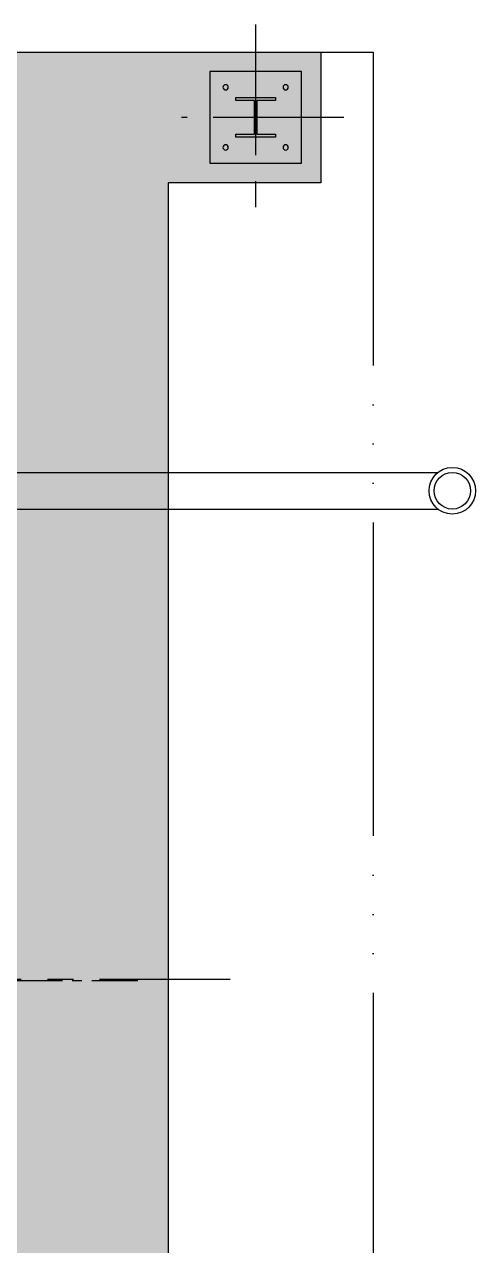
# Model space of a CAD drawing. Header units: metres. Extents: x 27859 to 32645, y 1492 to 8791.
# Drawn here: x 30918 to 32645, y 4117 to 8791 of the extents above; entities that cross this region are included whole.
import ezdxf

# ---------------------------------------------------------------- set-up
doc = ezdxf.new("R2010")
doc.units = ezdxf.units.M
doc.linetypes.add('ACAD_ISO06W100', pattern=[36, 24, -3, 0, -3, 0, -3, 0, -3])
doc.linetypes.add('CENTER', pattern=[2, 1.25, -0.25, 0.25, -0.25])
doc.layers.add('C-CIVIL COM', color=7, linetype='Continuous')
doc.layers.add('E-EQPT', color=190, linetype='Continuous')
doc.layers.add('E-HAT', color=253, linetype='CENTER', lineweight=15)

# ---------------------------------------------------------------- blocks, each defined once
blk = doc.blocks.new('FDN')
blk.add_lwpolyline([(6215646, -816300.3), (6215996, -816300.3), (6215996, -816650.3), (6215646, -816650.3)], close=True)
for centre in [(6215706, -816360.3), (6215936, -816360.3), (6215706, -816590.3), (6215936, -816590.3)]:
    blk.add_circle(centre, 10)
blk = doc.blocks.new('EDG')
at = {"color": 8, "linetype": 'CENTER', "ltscale": 400, "elevation": 1}
blk.add_lwpolyline([(-835.8, 2372), (2437.8, 2372)], dxfattribs=at)
at = {"color": 6, "linetype": 'CENTER', "ltscale": 150, "elevation": 1}
blk.add_lwpolyline([(2094.4, 2375), (-482.5, 2375)], dxfattribs=at)
at = {"elevation": 1}
for points in [[(349, 571), (-1630.8, 571)], [(349, 431), (-1630.8, 431)]]:
    blk.add_lwpolyline(points, dxfattribs=at)
for radius in [89.1, 70.1]:
    blk.add_circle((-1685.9, 501, 1), radius)

msp = doc.modelspace()

# ---------------------------------------------------------------- hatches: boundary and pattern name
at = {"layer": 'E-HAT', "linetype": 'Continuous'}
h = msp.add_hatch(dxfattribs=at)
h.set_pattern_fill('AR-CONC', color=8, scale=40, angle=90)
h.set_pattern_definition([(140, (30868.3, 2757.35), (25.101, 286.904), [30, -330]), (85, (30868.3, 2757.35), (-300.877, -55.5), [24, -264]), (190.4514, (30870.4, 2781.26), (-275.776, 231.404), [25.496, -280.457]), (136.184, (30788.3, 2757.35), (66.208, 426.897), [45, -495]), (186.636, (30793.8, 2792.93), (-389.647, 373.865), [38.244, -420.686]), (81.184, (30788.3, 2757.35), (-389.647, 373.865), [36, -396]), (111, (30808.3, 2797.35), (161.0476, 238.763), [30, -330]), (56, (30808.3, 2797.35), (-290.06, 97.326), [24, -264]), (161.4514, (30821.72, 2817.25), (-129.012, 336.089), [25.496, -280.457]), (127.5, (30868.3, 2757.35), (-133.1575, 4.864), [0, -260.8, 0, -268, 0, -265]), (97.5, (30868.3, 2757.35), (-157.7647, 105.2278), [0, -152.8, 0, -254.8, 0, -101]), (57.5, (30868.3, 2668.15), (9.022, 213.529), [0, -100, 0, -312, 0, -414]), (47.5, (30868.3, 2628.15), (-40.042, 233.2745), [0, -130, 0, -207.2, 0, -294])])
h.paths.add_polyline_path([(32053.3, 1585.4), (28053.3, 1585.4), (28053.3, 2085.4), (28638.3, 2085.4), (28638.3, 8185.4), (28053.3, 8185.4), (28053.3, 8685.4), (32053.3, 8685.4), (32053.3, 8185.4), (31468.3, 8185.4), (31468.3, 2085.4), (32053.3, 2085.4)])

# ---------------------------------------------------------------- linework, layer by layer
at = {"color": 8, "linetype": 'CENTER', "ltscale": 400, "elevation": -732205.3}
for points in [[(31803.3, 8791.1), (31803.3, 8092)], [(32140.6, 8435.4), (31519.2, 8435.4)]]:
    msp.add_lwpolyline(points, dxfattribs=at)
at = {"color": 254, "linetype": 'ACAD_ISO06W100', "ltscale": 50, "true_color": 0xddb3d4, "elevation": -732205.3}
msp.add_lwpolyline([(32253.3, 1585.4), (27859.3, 1585.4), (27859.3, 8685.4), (32253.3, 8685.4)], close=True, dxfattribs=at)
at = {"elevation": -732205.3}
for points in [[(28638.3, 8185.4), (28053.3, 8185.4), (28053.3, 8685.4), (32053.3, 8685.4), (32053.3, 8185.4), (31468.3, 8185.4)], [(31468.3, 8185.4), (31468.3, 2085.4)]]:
    msp.add_lwpolyline(points, dxfattribs=at)
at = {"color": 8, "elevation": -732205.3}
msp.add_lwpolyline([(31799.3, 8499.5), (31727.3, 8499.5), (31727.3, 8511.4), (31879.3, 8511.4), (31879.3, 8499.5), (31807.3, 8499.5), (31807.3, 8371.3), (31879.3, 8371.3), (31879.3, 8359.4), (31727.3, 8359.4), (31727.3, 8371.3), (31799.3, 8371.3)], close=True, dxfattribs=at)
at = {"layer": 'C-CIVIL COM', "color": 7, "lineweight": 5, "elevation": -732205.3}
msp.add_lwpolyline([(32053.3, 1585.4), (28053.3, 1585.4), (28053.3, 2085.4), (28638.3, 2085.4), (28638.3, 8185.4), (28053.3, 8185.4), (28053.3, 8685.4), (32053.3, 8685.4), (32053.3, 8185.4), (31468.3, 8185.4), (31468.3, 2085.4), (32053.3, 2085.4), (32053.3, 1585.4)], dxfattribs=at)

# ---------------------------------------------------------------- block references
at = {"xscale": -1, "rotation": 90}
msp.add_blockref('FDN', (-784672, 6224256.4, -732205.3), dxfattribs=at)

# ---------------------------------------------------------------- next in the draw order: block references
at = {"layer": 'E-EQPT', "rotation": 180}
msp.add_blockref('EDG', (30870.3, 7507.3, -732206.3), dxfattribs=at)

doc.saveas('drawing.dxf')
